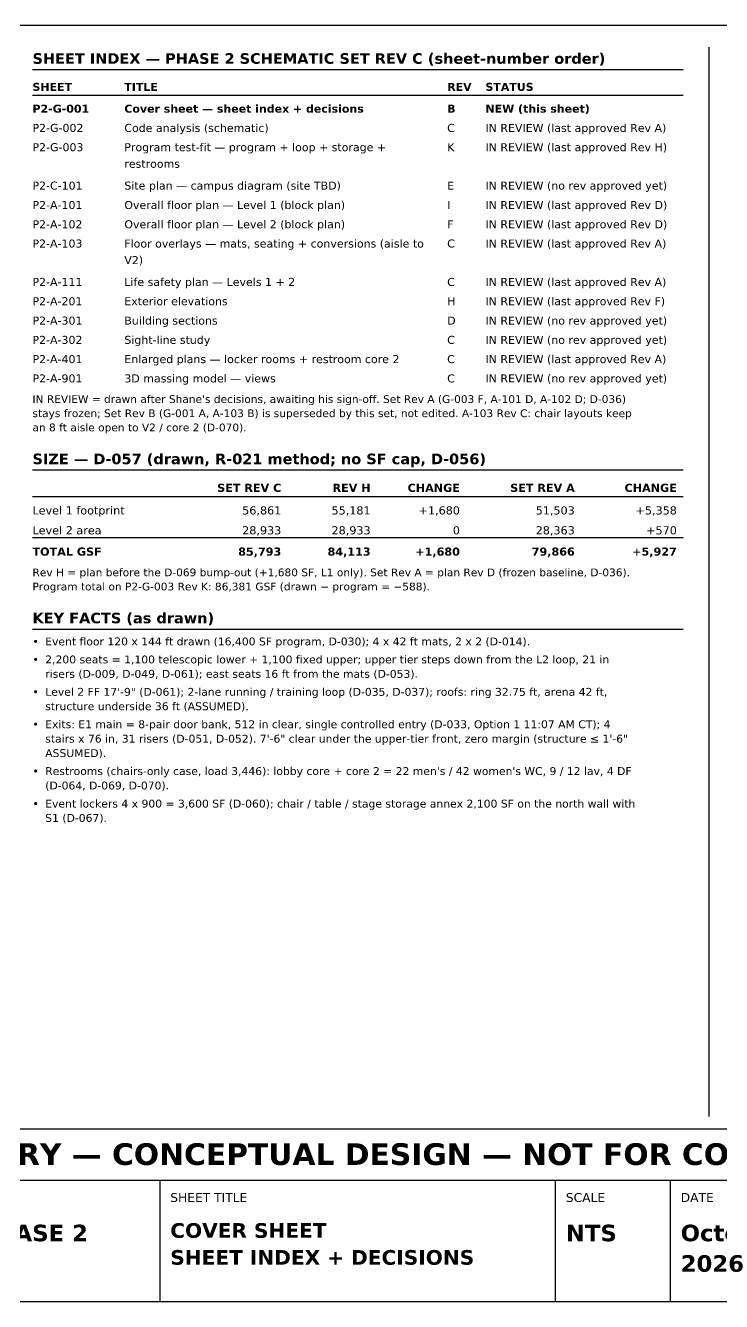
# Model space of a CAD drawing. Header units: inches. Extents: x 0.5 to 16.5, y 0.5 to 10.5.
# Drawn here: x 5.65 to 11.1, y 0.5 to 10.5 of the extents above; entities that cross this region are included whole.
import ezdxf
from ezdxf.enums import TextEntityAlignment as Align

# ---------------------------------------------------------------- set-up
doc = ezdxf.new("R2010")
doc.units = ezdxf.units.IN
doc.header["$MEASUREMENT"] = 0
for name, color, linetype in [('A-ANNO-TEXT', 7, 'Continuous'), ('G-ANNO-TABL', 7, 'Continuous'), ('G-ANNO-TTLB', 7, 'Continuous')]:
    doc.layers.add(name, color=color, linetype=linetype)
doc.styles.add('KS-BOLD', font='DejaVuSans-Bold.ttf')
doc.styles.add('KS-REG', font='DejaVuSans.ttf')

msp = doc.modelspace()

# ---------------------------------------------------------------- linework, layer by layer
at = {"layer": 'A-ANNO-TEXT'}
for p, q in [((11, 10.33), (11, 1.95)), ((5.7, 10.155), (10.8, 10.155)), ((5.7, 7.017), (10.8, 7.017)), ((5.7, 5.77), (10.8, 5.77))]:
    msp.add_line(p, q, dxfattribs=at)
at = {"layer": 'G-ANNO-TABL'}
for p, q in [((5.7, 9.953), (10.8, 9.953)), ((5.7, 6.81), (10.8, 6.81)), ((5.7, 6.487), (10.8, 6.487))]:
    msp.add_line(p, q, dxfattribs=at)
at = {"layer": 'G-ANNO-TTLB'}
for p, q in [((0.5, 1.45), (16.5, 1.45)), ((6.7, 0.5), (6.7, 1.45)), ((9.8, 0.5), (9.8, 1.45)), ((10.7, 0.5), (10.7, 1.45))]:
    msp.add_line(p, q, dxfattribs=at)
for points in [[(0.5, 0.5), (16.5, 0.5), (16.5, 10.5), (0.5, 10.5)], [(0.5, 1.45), (16.5, 1.45), (16.5, 1.85), (0.5, 1.85)]]:
    msp.add_lwpolyline(points, close=True, dxfattribs=at)

# ---------------------------------------------------------------- texts
at = {"layer": 'A-ANNO-TEXT'}
for s, height, style, p in [('SHEET INDEX — PHASE 2 SCHEMATIC SET REV C (sheet-number order)', 0.08288, 'KS-BOLD', (5.7, 10.2)), ("IN REVIEW = drawn after Shane's decisions, awaiting his sign-off. Set Rev A (G-003 F, A-101 D, A-102 D; D-036)", 0.06048, 'KS-REG', (5.7, 7.542)), ('stays frozen; Set Rev B (G-001 A, A-103 B) is superseded by this set, not edited. A-103 Rev C: chair layouts keep', 0.06048, 'KS-REG', (5.7, 7.431)), ('an 8 ft aisle open to V2 / core 2 (D-070).', 0.06048, 'KS-REG', (5.7, 7.32)), ('SIZE — D-057 (drawn, R-021 method; no SF cap, D-056)', 0.08288, 'KS-BOLD', (5.7, 7.062)), ('Rev H = plan before the D-069 bump-out (+1,680 SF, L1 only). Set Rev A = plan Rev D (frozen baseline, D-036).', 0.06048, 'KS-REG', (5.7, 6.184)), ('Program total on P2-G-003 Rev K: 86,381 GSF (drawn − program = −588).', 0.06048, 'KS-REG', (5.7, 6.073)), ('KEY FACTS (as drawn)', 0.08288, 'KS-BOLD', (5.7, 5.815)), ('Event floor 120 x 144 ft drawn (16,400 SF program, D-030); 4 x 42 ft mats, 2 x 2 (D-014).', 0.0616, 'KS-REG', (5.8, 5.642)), ('•', 0.0616, 'KS-REG', (5.7, 5.642)), ('•', 0.0616, 'KS-REG', (5.7, 5.501)), ('2,200 seats = 1,100 telescopic lower + 1,100 fixed upper; upper tier steps down from the L2 loop, 21 in', 0.0616, 'KS-REG', (5.8, 5.501)), ('risers (D-009, D-049, D-061); east seats 16 ft from the mats (D-053).', 0.0616, 'KS-REG', (5.8, 5.388)), ('Level 2 FF 17\'-9" (D-061); 2-lane running / training loop (D-035, D-037); roofs: ring 32.75 ft, arena 42 ft,', 0.0616, 'KS-REG', (5.8, 5.247)), ('•', 0.0616, 'KS-REG', (5.7, 5.247)), ('structure underside 36 ft (ASSUMED).', 0.0616, 'KS-REG', (5.8, 5.134)), ('•', 0.0616, 'KS-REG', (5.7, 4.993)), ('Exits: E1 main = 8-pair door bank, 512 in clear, single controlled entry (D-033, Option 1 11:07 AM CT); 4', 0.0616, 'KS-REG', (5.8, 4.993)), ('stairs x 76 in, 31 risers (D-051, D-052). 7\'-6" clear under the upper-tier front, zero margin (structure ≤ 1\'-6"', 0.0616, 'KS-REG', (5.8, 4.88)), ('ASSUMED).', 0.0616, 'KS-REG', (5.8, 4.767)), ('•', 0.0616, 'KS-REG', (5.7, 4.626)), ("Restrooms (chairs-only case, load 3,446): lobby core + core 2 = 22 men's / 42 women's WC, 9 / 12 lav, 4 DF", 0.0616, 'KS-REG', (5.8, 4.626)), ('(D-064, D-069, D-070).', 0.0616, 'KS-REG', (5.8, 4.513)), ('•', 0.0616, 'KS-REG', (5.7, 4.371)), ('Event lockers 4 x 900 = 3,600 SF (D-060); chair / table / stage storage annex 2,100 SF on the north wall with', 0.0616, 'KS-REG', (5.8, 4.371)), ('S1 (D-067).', 0.0616, 'KS-REG', (5.8, 4.259))]:
    msp.add_text(s, height=height, dxfattribs=dict(at, style=style)).set_placement(p)
at = {"layer": 'G-ANNO-TABL'}
for s, height, style, p in [('SHEET', 0.0627, 'KS-BOLD', (5.7, 9.988)), ('TITLE', 0.0627, 'KS-BOLD', (6.42, 9.988)), ('REV', 0.0627, 'KS-BOLD', (8.95, 9.988)), ('STATUS', 0.0627, 'KS-BOLD', (9.25, 9.988)), ('P2-G-001', 0.0627, 'KS-BOLD', (5.7, 9.817)), ('Cover sheet — sheet index + decisions', 0.06272, 'KS-BOLD', (6.42, 9.817)), ('B', 0.0627, 'KS-BOLD', (8.95, 9.817)), ('NEW (this sheet)', 0.06272, 'KS-BOLD', (9.25, 9.817)), ('P2-G-002', 0.0627, 'KS-REG', (5.7, 9.666)), ('Code analysis (schematic)', 0.06272, 'KS-REG', (6.42, 9.666)), ('C', 0.0627, 'KS-REG', (8.95, 9.666)), ('IN REVIEW (last approved Rev A)', 0.06272, 'KS-REG', (9.25, 9.666)), ('P2-G-003', 0.0627, 'KS-REG', (5.7, 9.515)), ('Program test-fit — program + loop + storage +', 0.06272, 'KS-REG', (6.42, 9.515)), ('K', 0.0627, 'KS-REG', (8.95, 9.515)), ('IN REVIEW (last approved Rev H)', 0.06272, 'KS-REG', (9.25, 9.515)), ('restrooms', 0.0627, 'KS-REG', (6.42, 9.385)), ('P2-C-101', 0.0627, 'KS-REG', (5.7, 9.214)), ('Site plan — campus diagram (site TBD)', 0.06272, 'KS-REG', (6.42, 9.214)), ('E', 0.0627, 'KS-REG', (8.95, 9.214)), ('IN REVIEW (no rev approved yet)', 0.06272, 'KS-REG', (9.25, 9.214)), ('P2-A-101', 0.0627, 'KS-REG', (5.7, 9.062)), ('Overall floor plan — Level 1 (block plan)', 0.06272, 'KS-REG', (6.42, 9.062)), ('I', 0.0627, 'KS-REG', (8.95, 9.062)), ('IN REVIEW (last approved Rev D)', 0.06272, 'KS-REG', (9.25, 9.062)), ('P2-A-102', 0.0627, 'KS-REG', (5.7, 8.911)), ('Overall floor plan — Level 2 (block plan)', 0.06272, 'KS-REG', (6.42, 8.911)), ('F', 0.0627, 'KS-REG', (8.95, 8.911)), ('IN REVIEW (last approved Rev D)', 0.06272, 'KS-REG', (9.25, 8.911)), ('P2-A-103', 0.0627, 'KS-REG', (5.7, 8.76)), ('Floor overlays — mats, seating + conversions (aisle to', 0.06272, 'KS-REG', (6.42, 8.76)), ('C', 0.0627, 'KS-REG', (8.95, 8.76)), ('IN REVIEW (last approved Rev A)', 0.06272, 'KS-REG', (9.25, 8.76)), ('V2)', 0.0627, 'KS-REG', (6.42, 8.63)), ('P2-A-111', 0.0627, 'KS-REG', (5.7, 8.459)), ('Life safety plan — Levels 1 + 2', 0.06272, 'KS-REG', (6.42, 8.459)), ('C', 0.0627, 'KS-REG', (8.95, 8.459)), ('IN REVIEW (last approved Rev A)', 0.06272, 'KS-REG', (9.25, 8.459)), ('P2-A-201', 0.0627, 'KS-REG', (5.7, 8.308)), ('Exterior elevations', 0.06272, 'KS-REG', (6.42, 8.308)), ('H', 0.0627, 'KS-REG', (8.95, 8.308)), ('IN REVIEW (last approved Rev F)', 0.06272, 'KS-REG', (9.25, 8.308)), ('P2-A-301', 0.0627, 'KS-REG', (5.7, 8.156)), ('Building sections', 0.06272, 'KS-REG', (6.42, 8.156)), ('D', 0.0627, 'KS-REG', (8.95, 8.156)), ('IN REVIEW (no rev approved yet)', 0.06272, 'KS-REG', (9.25, 8.156)), ('P2-A-302', 0.0627, 'KS-REG', (5.7, 8.005)), ('Sight-line study', 0.06272, 'KS-REG', (6.42, 8.005)), ('C', 0.0627, 'KS-REG', (8.95, 8.005)), ('IN REVIEW (no rev approved yet)', 0.06272, 'KS-REG', (9.25, 8.005)), ('P2-A-401', 0.0627, 'KS-REG', (5.7, 7.854)), ('Enlarged plans — locker rooms + restroom core 2', 0.06272, 'KS-REG', (6.42, 7.854)), ('C', 0.0627, 'KS-REG', (8.95, 7.854)), ('IN REVIEW (last approved Rev A)', 0.06272, 'KS-REG', (9.25, 7.854)), ('P2-A-901', 0.0627, 'KS-REG', (5.7, 7.703)), ('3D massing model — views', 0.06272, 'KS-REG', (6.42, 7.703)), ('C', 0.0627, 'KS-REG', (8.95, 7.703)), ('IN REVIEW (no rev approved yet)', 0.06272, 'KS-REG', (9.25, 7.703)), ('Level 1 footprint', 0.06384, 'KS-REG', (5.7, 6.668)), ('Level 2 area', 0.06384, 'KS-REG', (5.7, 6.512)), ('TOTAL GSF', 0.0638, 'KS-BOLD', (5.7, 6.345))]:
    msp.add_text(s, height=height, dxfattribs=dict(at, style=style)).set_placement(p)
for s, style, p in [('SET REV C', 'KS-BOLD', (7.65, 6.845)), ('REV H', 'KS-BOLD', (8.35, 6.845)), ('CHANGE', 'KS-BOLD', (9.05, 6.845)), ('SET REV A', 'KS-BOLD', (9.95, 6.845)), ('CHANGE', 'KS-BOLD', (10.75, 6.845)), ('56,861', 'KS-REG', (7.65, 6.668)), ('55,181', 'KS-REG', (8.35, 6.668)), ('+1,680', 'KS-REG', (9.05, 6.668)), ('51,503', 'KS-REG', (9.95, 6.668)), ('+5,358', 'KS-REG', (10.75, 6.668)), ('28,933', 'KS-REG', (7.65, 6.512)), ('28,933', 'KS-REG', (8.35, 6.512)), ('0', 'KS-REG', (9.05, 6.512)), ('28,363', 'KS-REG', (9.95, 6.512)), ('+570', 'KS-REG', (10.75, 6.512)), ('85,793', 'KS-BOLD', (7.65, 6.345)), ('84,113', 'KS-BOLD', (8.35, 6.345)), ('+1,680', 'KS-BOLD', (9.05, 6.345)), ('79,866', 'KS-BOLD', (9.95, 6.345)), ('+5,927', 'KS-BOLD', (10.75, 6.345))]:
    msp.add_text(s, height=0.0638, dxfattribs=dict(at, style=style)).set_placement(p, align=Align.RIGHT)
at = {"layer": 'G-ANNO-TTLB', "style": 'KS-BOLD'}
msp.add_text('PRELIMINARY — CONCEPTUAL DESIGN — NOT FOR CONSTRUCTION', height=0.17, dxfattribs=at).set_placement((8.5, 1.57), align=Align.CENTER)
at = {"layer": 'G-ANNO-TTLB'}
for s, height, style, p in [('SHEET TITLE', 0.07, 'KS-REG', (6.78, 1.28)), ('SCALE', 0.07, 'KS-REG', (9.88, 1.28)), ('DATE', 0.07, 'KS-REG', (10.78, 1.28)), ('PHASE 2', 0.13, 'KS-BOLD', (5.28, 0.972)), ('COVER SHEET', 0.115, 'KS-BOLD', (6.78, 0.999)), ('NTS', 0.13, 'KS-BOLD', (9.88, 0.972)), ('October', 0.13, 'KS-BOLD', (10.78, 0.972)), ('SHEET INDEX + DECISIONS', 0.115, 'KS-BOLD', (6.78, 0.788)), ('2026', 0.13, 'KS-BOLD', (10.78, 0.733))]:
    msp.add_text(s, height=height, dxfattribs=dict(at, style=style)).set_placement(p)

doc.saveas('drawing.dxf')
